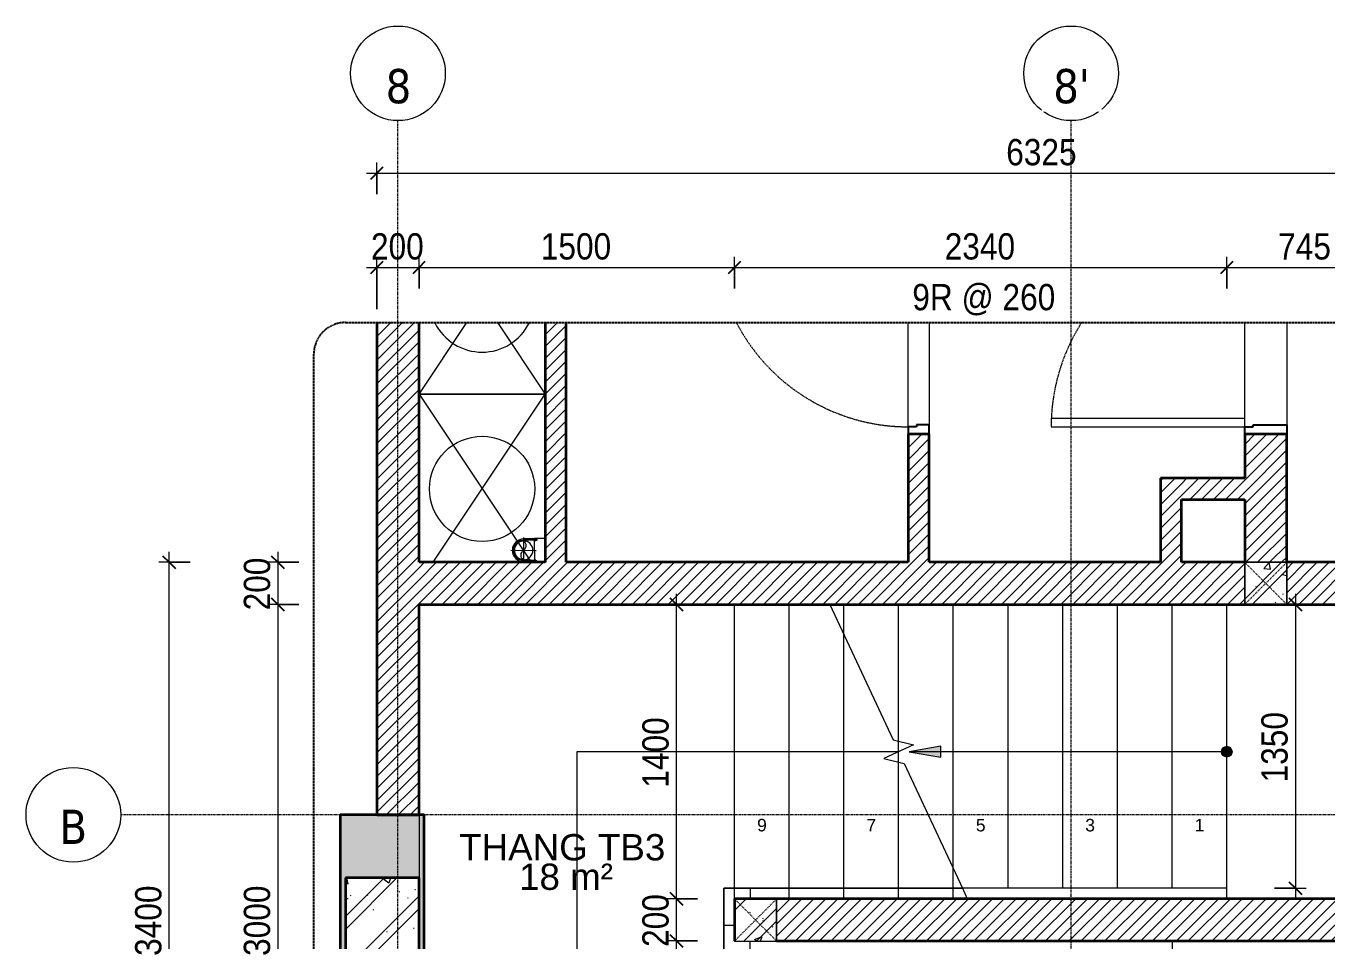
# Model space of a CAD drawing. Header units: millimetres. Extents: x 75584 to 159459, y -5075 to 34550.
# Drawn here: x 75584 to 81769, y 24937 to 29287 of the extents above; entities that cross this region are included whole.
import ezdxf

# ---------------------------------------------------------------- set-up
doc = ezdxf.new("R2010")
doc.units = ezdxf.units.MM
for name, pattern in [('Dash', [6, 3, -3]), ('Dash - Tight', [4.5, 3, -1.5]), ('Grid Line', [22.225, 12.7, -3.175, 3.175, -3.175]), ('Hidden', [7.14375, 4.7625, -2.38125]), ('IMPORT-CENTER _3_', [10.16, 6.35, -1.27, 1.27, -1.27]), ('Overhead', [3.96875, 2.38125, -1.5875])]:
    doc.linetypes.add(name, pattern=pattern)
for name, color, linetype, lineweight in [('0-1', 7, 'Continuous', 5), ('0-2', 7, 'Continuous', 18), ('A-ANNO-DIMS', 211, 'Continuous', 9), ('A-ANNO-DIMS-50', 211, 'Continuous', 9), ('A-AREA-IDEN', 2, 'Continuous', 9), ('A-DETL-GENF-1', 92, 'Dash - Tight', 18), ('A-DETL-GENF-2', 254, 'Continuous', 18), ('A-DETL-GENF-3', 92, 'Hidden', 25), ('A-DETL-MEDM', 33, 'Continuous', 35), ('A-DOOR', 31, 'Continuous', 18), ('A-DOOR-FRAM', 31, 'Continuous', 25), ('A-FLOR-1', 7, 'Continuous', 18), ('A-FLOR-HRAL', 11, 'Continuous', 18), ('A-WALL', 113, 'Continuous', 18), ('A-WALL-1', 113, 'Continuous', 35), ('A-WALL-PATT-1', 111, 'Continuous', 18), ('G-IMPT', 8, 'Continuous', 18), ('G-IMPT-1', 8, 'Continuous', 25), ('G-IMPT-2', 8, 'IMPORT-CENTER _3_', 18), ('M-EQPM', 50, 'Continuous', 18), ('S-COLS', 52, 'Continuous', 18), ('S-COLS-1', 9, 'Continuous', 5), ('S-COLS-2', 250, 'Continuous', 35), ('S-COLS-3', 52, 'Dash', 18), ('S-COLS-4', 254, 'Continuous', 18), ('S-COLS-5', 52, 'Continuous', 35), ('S-COLS-HDLN', 52, 'Dash', 18), ('S-GRID-1', 1, 'Grid Line', 9), ('S-GRID-IDEN', 1, 'Continuous', 9), ('S-STRS', 31, 'Continuous', 18), ('S-STRS-ANNO', 31, 'Continuous', 18), ('S-STRS-MBND', 31, 'Overhead', 18), ('S-STRS-MBND-1', 31, 'Continuous', 18)]:
    doc.layers.add(name, color=color, linetype=linetype, lineweight=lineweight)
doc.styles.add('Arial', font='arial.ttf', dxfattribs={"height": 59.53})
doc.styles.add('Arial_4', font='arial.ttf', dxfattribs={"height": 125})
doc.styles.add('Tahoma_B', font='tahomabd.ttf', dxfattribs={"height": 162.5})
doc.styles.add('UTM Avo', font='', dxfattribs={"width": 0.9, "height": 125})
doc.styles.get('UTM Avo').set_extended_font_data('UTM Avo')
doc.dimstyles.new('1_Dim_chi_tiet_2_5', dxfattribs={"dimscale": 304.8, "dimtxt": 124.912619, "dimasz": 0.19685, "dimexe": 0.164042, "dimexo": 0.0625, "dimgap": 0.016404, "dimtad": 1, "dimdec": 0, "dimrnd": 5, "dimzin": 0, "dimdsep": 46, "dimtxsty": 'UTM Avo', "dimblk1": 'OBLIQUE', "dimblk2": 'OBLIQUE', "dimsah": 1, "dimcen": 0.09, "dimdle": 0.164042, "dimazin": 0, "dimtfac": 1, "dimtdec": 4, "dimtix": 1, "dimtmove": 0, "dimatfit": 3, "dimfxl": 0.328084, "dimfxlon": 1, "dimtvp": 1, "dimtolj": 1, "dimtzin": 0, "dimarcsym": 2})
pattern_1 = [(45, (0, 0), (-28.284271, 28.284271), [])]
pattern_2 = [(50, (0, 0), (364.3679, -31.8783), [38.1, -419.1]), (355, (0, 0), (-70.4859, 382.1133), [30.48, -335.28]), (100.451, (30.36, -2.66), (293.885, 350.2334), [32.38, -356.18]), (46.184, (0, 101.6), (542.1585, -84.0858), [57.15, -628.65]), (96.636, (45.2, 94.6), (474.805, 494.8554), [48.57, -534.27]), (351.184, (0, 101.6), (474.8102, 494.85), [45.72, -502.92]), (21, (50.8, 76.2), (303.2285, -204.5305), [38.1, -419.1]), (326, (50.8, 76.2), (123.6039, 368.376), [30.48, -335.28]), (71.451, (76.07, 59.16), (426.8341, 163.8427), [32.38, -356.18]), (37.5, (0, 0), (6.17665, 169.11015), [3.353, -327.863, 3.353, -337.007, -336.55]), (37.5, (0, 0), (6.17665, 169.11015), [-671.576, 3.353, -333.197]), (7.5, (0, 0), (133.63888, 200.3615), [3.353, -190.703, 3.353, -320.243, -128.27]), (7.5, (0, 0), (133.63888, 200.3615), [-517.652, 3.353, -124.917]), (327.5, (-113.28, 0), (271.18182, -11.45836), [3.353, -123.647, 3.353, -392.887, -525.78]), (327.5, (-113.28, 0), (271.18182, -11.45836), [-523.24, 3.353, -522.427]), (317.5, (-164.08, 0), (296.2585, 50.85285), [3.353, -161.747, 3.353, -259.791, -373.38]), (317.5, (-164.08, 0), (296.2585, 50.85285), [-428.244, 3.353, -370.027]), (45, (0, 0), (-125.7236, 125.7236), []), (45, (0, 190.5), (-125.7236, 125.7236), [])]

# ---------------------------------------------------------------- blocks, each defined once
blk = doc.blocks.new('NCV_TKTC_KET CAU_rvt-1-TKCS_THANG BỘ TB3 - MẶT BẰNG TẦNG 1')
at = {"layer": 'S-COLS-1'}
blk.add_hatch(color=256, dxfattribs=at).paths.add_polyline_path([(77477.6, 24536.9), (77477.6, 25536.9), (77077.6, 25536.9), (77077.6, 24536.9), (77102.6, 24536.9), (77102.6, 25236.9), (77452.6, 25236.9), (77452.6, 24536.9)])
at = {"layer": 'A-FLOR-1'}
blk.add_line((77452.6, 26536.9), (79406.1, 26536.9), dxfattribs=at)
at = {"layer": 'S-COLS-2'}
for p, q in [((77477.6, 25536.9), (77077.6, 25536.9)), ((77077.6, 25536.9), (77077.6, 24536.9)), ((77477.6, 24536.9), (77477.6, 25536.9))]:
    blk.add_line(p, q, dxfattribs=at)
blk = doc.blocks.new('FD_02 - FD_03 - FD_03-KY THUAT-900x2200mm-801876-TKCS_THANG BỘ TB3 - MẶT BẰNG TẦNG 1')
at = {"layer": 'A-DETL-GENF-1'}
for p, q in [((460, -100), (420, -100)), ((420, -100), (420, -1020)), ((460, -1020), (460, -100)), ((420, -1020), (460, -1020))]:
    blk.add_line(p, q, dxfattribs=at)
blk.add_arc((460, -100), 920, 237.38246, 267.50809, dxfattribs=at)
at = {"layer": 'A-DOOR-FRAM'}
for p, q in [((450, 100), (495, 100)), ((450, -60), (450, 100)), ((495, 100), (495, -100)), ((460, -60), (450, -60)), ((460, -100), (460, -60)), ((495, -100), (460, -100))]:
    blk.add_line(p, q, dxfattribs=at)
blk = doc.blocks.new('Top Rail Type - Top Rail_Internal_-702148-TKCS_THANG BỘ TB3 - MẶT BẰNG TẦNG 1')
at = {"layer": 'A-FLOR-HRAL'}
for p, q in [((78902.2, 25187.3), (79027.2, 25187.3)), ((78902.2, 25062.3), (78902.2, 25187.3)), ((79027.2, 25187.3), (80035.5, 25187.3)), ((79027.2, 25187.3), (79027.2, 25137.3)), ((79027.2, 25137.3), (78952.2, 25137.3)), ((78952.2, 25137.3), (78952.2, 25062.3)), ((80058.8, 25137.3), (79027.2, 25137.3)), ((78902.2, 25011.5), (78902.2, 25062.3)), ((78952.2, 25062.3), (78952.2, 25011.5)), ((78902.2, 25011.5), (78952.2, 25011.5)), ((78902.2, 24886.5), (78902.2, 25011.5)), ((78952.2, 25011.5), (78952.2, 24936.5)), ((78952.2, 24936.5), (79027.2, 24936.5)), ((79027.2, 24886.5), (79027.2, 24936.5)), ((79027.2, 24936.5), (81032.6, 24936.5)), ((81032.6, 24936.5), (81032.6, 24886.5)), ((79027.2, 24886.5), (78902.2, 24886.5)), ((81032.6, 24886.5), (79027.2, 24886.5))]:
    blk.add_line(p, q, dxfattribs=at)
blk = doc.blocks.new('Top Rail Type - Top Rail_Internal_-V1-TKCS_THANG BỘ TB3 - MẶT BẰNG TẦNG 1')
at = {"layer": 'A-FLOR-HRAL'}
for p, q in [((78902.2, 25187.3), (78902.2, 25011.5)), ((79027.2, 25187.3), (78902.2, 25187.3)), ((80035.5, 25187.3), (79027.2, 25187.3)), ((78952.2, 25137.3), (78952.2, 25011.5)), ((79027.2, 25137.3), (78952.2, 25137.3)), ((80058.8, 25137.3), (79027.2, 25137.3)), ((78902.2, 25011.5), (78902.2, 24886.5)), ((78952.2, 25011.5), (78952.2, 24936.5)), ((78952.2, 24936.5), (79027.2, 24936.5)), ((79027.2, 24936.5), (81032.6, 24936.5)), ((81032.6, 24936.5), (81032.6, 24886.5)), ((78902.2, 24886.5), (79027.2, 24886.5)), ((79027.2, 24886.5), (81032.6, 24886.5))]:
    blk.add_line(p, q, dxfattribs=at)
blk = doc.blocks.new('Top Rail Type - Top Rail_Internal_-954446-TKCS_THANG BỘ TB3 - MẶT BẰNG TẦNG 1')
at = {"layer": 'A-FLOR-HRAL'}
for p, q in [((80035.5, 25187.3), (80058.8, 25137.3)), ((81292.6, 25187.3), (80035.5, 25187.3)), ((81292.6, 25137.3), (81292.6, 25187.3)), ((81292.6, 25137.3), (80058.8, 25137.3))]:
    blk.add_line(p, q, dxfattribs=at)
blk = doc.blocks.new('TKTC_XREF_251221_MB TANG 1 - TKTC_XREF_260130_MB TANG 1_dwg_CUM U_DN100-4202112-TKCS_THANG BỘ TB3 - MẶT BẰNG TẦNG 1')
at = {"layer": 'G-IMPT'}
blk.add_hatch(color=256, dxfattribs=at).paths.add_polyline_path([(0, 61), (0, 57), (14.8, 55.1), (28.5, 49.4), (40.3, 40.3), (49.4, 28.5), (55.1, 14.8), (57, 0), (55.1, -14.8), (49.4, -28.5), (38.4, -41.8), (28.5, -49.4), (14.8, -55.1), (0, -57), (0, -61), (15.8, -58.9), (30.5, -52.8), (44.2, -41.8), (52.8, -30.5), (58.9, -15.8), (61, 0), (58.9, 15.8), (52.8, 30.5), (43.1, 43.1), (30.5, 52.8), (15.8, 58.9)])
for p, q in [((-79.1, 66.6), (-79.1, 63.4)), ((-76.6, 66.6), (-76.6, 63.4)), ((-74.6, 66.6), (-74.6, 63.4)), ((-72.7, 69.3), (-72.7, 60.7)), ((-66.9, 67.9), (-71.7, 67.9)), ((-66.9, 62.1), (-71.7, 62.1)), ((-66.9, 70.8), (-66.9, 72.1)), ((-65, 69), (0, 69)), ((-79.1, -63.4), (-79.1, -66.6)), ((-76.6, -63.4), (-76.6, -66.6)), ((-74.6, -63.4), (-74.6, -66.6)), ((-72.7, -60.7), (-72.7, -69.3)), ((-66.9, -62.1), (-71.7, -62.1)), ((-66.9, -67.9), (-71.7, -67.9)), ((-65, -69), (0, -69))]:
    blk.add_line(p, q, dxfattribs=at)
at = {"layer": 'G-IMPT', "flags": 128}
for points in [[(-72.7, 67.6), (-78.1, 67.6), (-78.1, 62.4), (-72.7, 62.4)], [(-71.7, 59.2), (-66.9, 59.2), (-66.9, 70.8), (-71.7, 70.8)], [(-65, 72.2), (-65, 57.3), (-66.9, 57.3), (-66.9, 59.2)], [(-65, 61), (0, 61), (0, 57)], [(-72.7, -62.4), (-78.1, -62.4), (-78.1, -67.6), (-72.7, -67.6)], [(-71.7, -70.8), (-66.9, -70.8), (-66.9, -59.2), (-71.7, -59.2)], [(-66.9, -59.2), (-66.9, -57.3), (-65, -57.3), (-65, -72.7), (-66.9, -72.7), (-66.9, -70.8)], [(-65, -61), (0, -61), (0, -57)]]:
    blk.add_lwpolyline(points, dxfattribs=at)
at = {"layer": 'G-IMPT'}
for centre, radius, start, end in [((-78.1, 66.6), 0.96, 90, 180), ((-78.1, 63.4), 0.96, 180, 270), ((-71.1, 69.3), 1.56, 112.61986, 247.38014), ((-67.9, 65), 4.8, 143.1301, 216.8699), ((-71.1, 60.7), 1.56, 112.61986, 247.38014), ((0, 0), 69, 270, 90), ((0, 0), 61, 270, 90), ((0, 0), 57, 270, 90), ((-78.1, -63.4), 0.96, 90, 180), ((-78.1, -66.6), 0.96, 180, 270), ((-71.1, -60.7), 1.56, 112.61986, 247.38014), ((-67.9, -65), 4.8, 143.1301, 216.8699), ((-71.1, -69.3), 1.56, 112.61986, 247.38014)]:
    blk.add_arc(centre, radius, start, end, dxfattribs=at)
blk = doc.blocks.new('TKTC_XREF_251221_MB TANG 1 - TKTC_XREF_260130_MB TANG 1_dwg_$cc-4202116-TKCS_THANG BỘ TB3 - MẶT BẰNG TẦNG 1')
at = {"layer": 'G-IMPT'}
blk.add_circle((0, 0), 0.5, dxfattribs=at)
for centre, radius, start, end in [((0, 0), 0.5, 90, 270), ((0.188, 0.25), 0.313, 126.8699, 233.1301), ((-0.188, -0.25), 0.313, 306.8699, 53.1301)]:
    blk.add_arc(centre, radius, start, end, dxfattribs=at)
at = {"layer": 'G-IMPT-2'}
for p, q in [((-0.673, 0), (0.673, 0)), ((0, -0.673), (0, 0.637))]:
    blk.add_line(p, q, dxfattribs=at)
blk = doc.blocks.new('TKTC_XREF_251221_MB TANG 1 - TKTC_XREF_260130_MB TANG 1_dwg_$cc-4202122-TKCS_THANG BỘ TB3 - MẶT BẰNG TẦNG 1')
at = {"layer": 'G-IMPT'}
blk.add_circle((0, 0), 0.5, dxfattribs=at)
for centre, radius, start, end in [((0, 0), 0.5, 90, 270), ((0.188, 0.25), 0.313, 126.8699, 233.1301), ((-0.188, -0.25), 0.313, 306.8699, 53.1301)]:
    blk.add_arc(centre, radius, start, end, dxfattribs=at)
at = {"layer": 'G-IMPT-2'}
for p, q in [((-0.673, 0), (0.673, 0)), ((0, -0.673), (0, 0.637))]:
    blk.add_line(p, q, dxfattribs=at)
blk = doc.blocks.new('TKTC_XREF_251221_MB TANG 1 - TKTC_XREF_260130_MB TANG 1_dwg-4202109-TKCS_THANG BỘ TB3 - MẶT BẰNG TẦNG 1')
at = {"layer": 'G-IMPT', "flags": 128}
blk.add_lwpolyline([(-125149.2, -374609.3), (-125149.5, -374493.6), (-125099.5, -374493.9), (-125099.2, -374609.3)], dxfattribs=at)
at = {"layer": 'G-IMPT-1'}
blk.add_line((-120929.1, -378007.7), (-119709.1, -378007.7), dxfattribs=at)
at = {"extrusion": (0, 0, -1), "xscale": 90.00000000005119, "yscale": 90.00000000005119, "zscale": -90.0000000000512, "rotation": 180.3740267799373}
for name in ['TKTC_XREF_251221_MB TANG 1 - TKTC_XREF_260130_MB TANG 1_dwg_$cc-4202116-TKCS_THANG BỘ TB3 - MẶT BẰNG TẦNG 1', 'TKTC_XREF_251221_MB TANG 1 - TKTC_XREF_260130_MB TANG 1_dwg_$cc-4202122-TKCS_THANG BỘ TB3 - MẶT BẰNG TẦNG 1']:
    blk.add_blockref(name, (125202.6, -374552), dxfattribs=at)
at = {"xscale": 0.7894736842105242, "yscale": 0.7894736842105242, "zscale": 0.7894736842105242, "rotation": 179.6259732184666}
blk.add_blockref('TKTC_XREF_251221_MB TANG 1 - TKTC_XREF_260130_MB TANG 1_dwg_CUM U_DN100-4202112-TKCS_THANG BỘ TB3 - MẶT BẰNG TẦNG 1', (-125200.7, -374552), dxfattribs=at)
blk.add_blockref('TKTC_XREF_251221_MB TANG 1 - TKTC_XREF_260130_MB TANG 1_dwg_CUM U_DN100-4202112-TKCS_THANG BỘ TB3 - MẶT BẰNG TẦNG 1', (-125200.7, -374552), dxfattribs=at)
blk = doc.blocks.new('TKTC_XREF_251221_MB TANG 1 - TKTC_XREF_251221_MB TANG 1-2038492-TKCS_THANG BỘ TB3 - MẶT BẰNG TẦNG 1')
blk.add_blockref('TKTC_XREF_251221_MB TANG 1 - TKTC_XREF_260130_MB TANG 1_dwg-4202109-TKCS_THANG BỘ TB3 - MẶT BẰNG TẦNG 1', (169499.1, 384109.7))
blk = doc.blocks.new('FD_02 - FD_03 - FD_03-KY THUAT-900x2200mm-801878-TKCS_THANG BỘ TB3 - MẶT BẰNG TẦNG 1')
at = {"layer": 'A-DETL-GENF-1'}
blk.add_arc((460, 50), 920, 117.54355, 180, dxfattribs=at)
at = {"layer": 'A-DOOR-FRAM'}
for p, q in [((-460, 50), (-495, 50)), ((-495, 50), (-495, -50)), ((-460, 10), (-460, 50)), ((-450, 10), (-460, 10)), ((-450, -50), (-450, 10)), ((-495, -50), (-450, -50))]:
    blk.add_line(p, q, dxfattribs=at)
blk = doc.blocks.new('G1_SOF - BO TRU - 200x200-3050151-TKCS_THANG BỘ TB3 - MẶT BẰNG TẦNG 1')
at = {"layer": 'S-COLS-HDLN'}
for p, q in [((-100, 100), (100, -100)), ((100, 100), (-100, -100))]:
    blk.add_line(p, q, dxfattribs=at)
blk = doc.blocks.new('BORDER VIEW - BORDER VIEW-1918780-TKCS_THANG BỘ TB3 - MẶT BẰNG TẦNG 1')
at = {"layer": 'A-DETL-GENF-3'}
for p, q in [((0, 150), (0, 6914.2)), ((5474.7, 0), (150, 0))]:
    blk.add_line(p, q, dxfattribs=at)
blk.add_arc((150, 150), 150, 180, 270, dxfattribs=at)
blk = doc.blocks.new('Grid - M_Grid Head - Circle-353313-TKCS_THANG BỘ TB3 - MẶT BẰNG TẦNG 1')
at = {"layer": 'S-GRID-IDEN'}
blk.add_circle((0, 0), 4.5, dxfattribs=at)
blk = doc.blocks.new('DIMBLOCK1-TKCS_THANG BỘ TB3 - MẶT BẰNG TẦNG 1')
at = {"layer": 'A-ANNO-DIMS-50'}
for p, q in [((78776.6, 24936.9), (78626.6, 24936.9)), ((78676.6, 23486.9), (78676.6, 24936.9)), ((78676.6, 24936.9), (78776.6, 24936.9)), ((78576.6, 23536.9), (78726.6, 23536.9)), ((78676.6, 23536.9), (78576.6, 23536.9))]:
    blk.add_line(p, q, dxfattribs=at)
at = {"layer": 'A-ANNO-DIMS-50', "lineweight": 25}
for p, q in [((78676.6, 24936.9), (78646.6, 24966.9)), ((78676.6, 24936.9), (78706.6, 24906.9)), ((78676.6, 23536.9), (78646.6, 23566.9)), ((78676.6, 23536.9), (78706.6, 23506.9))]:
    blk.add_line(p, q, dxfattribs=at)
at = {"layer": 'A-ANNO-DIMS-50', "color": 0, "insert": (78514.2, 24065.8), "char_height": 125, "width": 410.824, "attachment_point": 1, "rotation": 90, "line_spacing_factor": 1.110334, "style": 'UTM Avo'}
blk.add_mtext('1400', dxfattribs=at)
blk = doc.blocks.new('_Oblique')
at = {"color": 0, "linetype": 'ByBlock', "lineweight": -2}
blk.add_line((-0.5, -0.5), (0.5, 0.5), dxfattribs=at)
blk = doc.blocks.new('DIMBLOCK2-TKCS_THANG BỘ TB3 - MẶT BẰNG TẦNG 1')
at = {"layer": 'A-ANNO-DIMS-50'}
for p, q in [((78776.6, 25137.3), (78626.6, 25137.3)), ((78676.6, 24936.9), (78676.6, 25137.3)), ((78676.6, 25137.3), (78776.6, 25137.3)), ((78776.6, 24936.9), (78626.6, 24936.9)), ((78676.6, 24936.9), (78776.6, 24936.9))]:
    blk.add_line(p, q, dxfattribs=at)
at = {"layer": 'A-ANNO-DIMS-50', "lineweight": 25}
for p, q in [((78676.6, 25137.3), (78646.6, 25167.3)), ((78676.6, 25137.3), (78706.6, 25107.3)), ((78676.6, 24936.9), (78646.6, 24966.9)), ((78676.6, 24936.9), (78706.6, 24906.9))]:
    blk.add_line(p, q, dxfattribs=at)
at = {"layer": 'A-ANNO-DIMS-50', "color": 0, "insert": (78514.2, 24908.8), "char_height": 125, "width": 308.118, "attachment_point": 1, "rotation": 90, "line_spacing_factor": 1.110334, "style": 'UTM Avo'}
blk.add_mtext('200', dxfattribs=at)
blk = doc.blocks.new('DIMBLOCK3-TKCS_THANG BỘ TB3 - MẶT BẰNG TẦNG 1')
at = {"layer": 'A-ANNO-DIMS-50'}
for p, q in [((78576.6, 26536.9), (78726.6, 26536.9)), ((78676.6, 26536.9), (78576.6, 26536.9)), ((78676.6, 25137.3), (78676.6, 26586.9)), ((78776.6, 25137.3), (78626.6, 25137.3)), ((78676.6, 25137.3), (78776.6, 25137.3))]:
    blk.add_line(p, q, dxfattribs=at)
at = {"layer": 'A-ANNO-DIMS-50', "lineweight": 25}
for p, q in [((78676.6, 26536.9), (78646.6, 26566.9)), ((78676.6, 26536.9), (78706.6, 26506.9)), ((78676.6, 25137.3), (78646.6, 25167.3)), ((78676.6, 25137.3), (78706.6, 25107.3))]:
    blk.add_line(p, q, dxfattribs=at)
at = {"layer": 'A-ANNO-DIMS-50', "color": 0, "insert": (78514.2, 25666), "char_height": 125, "width": 410.824, "attachment_point": 1, "rotation": 90, "line_spacing_factor": 1.110334, "style": 'UTM Avo'}
blk.add_mtext('1400', dxfattribs=at)
blk = doc.blocks.new('DIMBLOCK4-TKCS_THANG BỘ TB3 - MẶT BẰNG TẦNG 1')
at = {"layer": 'A-ANNO-DIMS-50'}
for p, q in [((77202.6, 28139.9), (77452.6, 28139.9)), ((77252.6, 27941.9), (77252.6, 28189.9)), ((77252.6, 28139.9), (77252.6, 27941.9)), ((77452.6, 28039.9), (77452.6, 28189.9)), ((77452.6, 28139.9), (77452.6, 28039.9))]:
    blk.add_line(p, q, dxfattribs=at)
at = {"layer": 'A-ANNO-DIMS-50', "lineweight": 25}
for p, q in [((77252.6, 28139.9), (77222.6, 28109.9)), ((77252.6, 28139.9), (77282.6, 28169.9)), ((77452.6, 28139.9), (77422.6, 28109.9)), ((77452.6, 28139.9), (77482.6, 28169.9))]:
    blk.add_line(p, q, dxfattribs=at)
at = {"layer": 'A-ANNO-DIMS-50', "color": 0, "insert": (77224.2, 28302.3), "char_height": 125, "width": 308.118, "attachment_point": 1, "line_spacing_factor": 1.110334, "style": 'UTM Avo'}
blk.add_mtext('200', dxfattribs=at)
blk = doc.blocks.new('DIMBLOCK5-TKCS_THANG BỘ TB3 - MẶT BẰNG TẦNG 1')
at = {"layer": 'A-ANNO-DIMS-50', "lineweight": 25}
for p, q in [((77452.6, 28139.9), (77422.6, 28109.9)), ((77452.6, 28139.9), (77482.6, 28169.9)), ((78952.6, 28139.9), (78922.6, 28109.9)), ((78952.6, 28139.9), (78982.6, 28169.9))]:
    blk.add_line(p, q, dxfattribs=at)
at = {"layer": 'A-ANNO-DIMS-50'}
for p, q in [((77452.6, 28039.9), (77452.6, 28189.9)), ((77452.6, 28139.9), (78952.6, 28139.9)), ((77452.6, 28139.9), (77452.6, 28039.9)), ((78952.6, 28039.9), (78952.6, 28189.9)), ((78952.6, 28139.9), (78952.6, 28039.9))]:
    blk.add_line(p, q, dxfattribs=at)
at = {"layer": 'A-ANNO-DIMS-50', "color": 0, "insert": (78031.4, 28302.3), "char_height": 125, "width": 410.824, "attachment_point": 1, "line_spacing_factor": 1.110334, "style": 'UTM Avo'}
blk.add_mtext('1500', dxfattribs=at)
blk = doc.blocks.new('DIMBLOCK6-TKCS_THANG BỘ TB3 - MẶT BẰNG TẦNG 1')
at = {"layer": 'A-ANNO-DIMS-50', "lineweight": 25}
for p, q in [((78952.6, 28139.9), (78922.6, 28109.9)), ((78952.6, 28139.9), (78982.6, 28169.9)), ((81292.6, 28139.9), (81262.6, 28109.9)), ((81292.6, 28139.9), (81322.6, 28169.9))]:
    blk.add_line(p, q, dxfattribs=at)
at = {"layer": 'A-ANNO-DIMS-50'}
for p, q in [((78952.6, 28039.9), (78952.6, 28189.9)), ((78952.6, 28139.9), (81292.6, 28139.9)), ((78952.6, 28139.9), (78952.6, 28039.9)), ((81292.6, 28039.9), (81292.6, 28189.9)), ((81292.6, 28139.9), (81292.6, 28039.9))]:
    blk.add_line(p, q, dxfattribs=at)
at = {"layer": 'A-ANNO-DIMS-50', "color": 0, "char_height": 125, "attachment_point": 1, "line_spacing_factor": 1.110334, "style": 'UTM Avo'}
for s, insert, width in [('2340', (79951.4, 28302.3), 410.824), ('9R @ 260', (79797.6, 28061), 780.01)]:
    blk.add_mtext(s, dxfattribs=dict(at, insert=insert, width=width))
blk = doc.blocks.new('DIMBLOCK7-TKCS_THANG BỘ TB3 - MẶT BẰNG TẦNG 1')
at = {"layer": 'A-ANNO-DIMS-50', "lineweight": 25}
for p, q in [((81292.6, 28139.9), (81262.6, 28109.9)), ((81292.6, 28139.9), (81322.6, 28169.9)), ((82037.6, 28139.9), (82007.6, 28109.9)), ((82037.6, 28139.9), (82067.6, 28169.9))]:
    blk.add_line(p, q, dxfattribs=at)
at = {"layer": 'A-ANNO-DIMS-50'}
for p, q in [((81292.6, 28039.9), (81292.6, 28189.9)), ((81292.6, 28139.9), (82037.6, 28139.9)), ((81292.6, 28139.9), (81292.6, 28039.9)), ((82037.6, 28039.9), (82037.6, 28189.9)), ((82037.6, 28139.9), (82037.6, 28039.9))]:
    blk.add_line(p, q, dxfattribs=at)
at = {"layer": 'A-ANNO-DIMS-50', "color": 0, "insert": (81536.7, 28302.3), "char_height": 125, "width": 308.118, "attachment_point": 1, "line_spacing_factor": 1.110334, "style": 'UTM Avo'}
blk.add_mtext('745', dxfattribs=at)
blk = doc.blocks.new('DIMBLOCK18-TKCS_THANG BỘ TB3 - MẶT BẰNG TẦNG 1')
at = {"layer": 'A-ANNO-DIMS-50'}
for p, q in [((76782.1, 26787.4), (76782.1, 26536.9)), ((76882.1, 26737.4), (76732.1, 26737.4)), ((76782.1, 26737.4), (76882.1, 26737.4)), ((76882.1, 26536.9), (76732.1, 26536.9)), ((76782.1, 26536.9), (76882.1, 26536.9))]:
    blk.add_line(p, q, dxfattribs=at)
at = {"layer": 'A-ANNO-DIMS-50', "lineweight": 25}
for p, q in [((76782.1, 26737.4), (76752.1, 26767.4)), ((76782.1, 26737.4), (76812.1, 26707.4)), ((76782.1, 26536.9), (76752.1, 26566.9)), ((76782.1, 26536.9), (76812.1, 26506.9))]:
    blk.add_line(p, q, dxfattribs=at)
at = {"layer": 'A-ANNO-DIMS-50', "color": 0, "insert": (76619.7, 26508.8), "char_height": 125, "width": 308.118, "attachment_point": 1, "rotation": 90, "line_spacing_factor": 1.110334, "style": 'UTM Avo'}
blk.add_mtext('200', dxfattribs=at)
blk = doc.blocks.new('DIMBLOCK19-TKCS_THANG BỘ TB3 - MẶT BẰNG TẦNG 1')
at = {"layer": 'A-ANNO-DIMS-50'}
for p, q in [((76882.1, 26536.9), (76732.1, 26536.9)), ((76782.1, 26536.9), (76782.1, 23536.9)), ((76782.1, 26536.9), (76882.1, 26536.9)), ((76882.1, 23536.9), (76732.1, 23536.9)), ((76782.1, 23536.9), (76882.1, 23536.9))]:
    blk.add_line(p, q, dxfattribs=at)
at = {"layer": 'A-ANNO-DIMS-50', "lineweight": 25}
for p, q in [((76782.1, 26536.9), (76752.1, 26566.9)), ((76782.1, 26536.9), (76812.1, 26506.9)), ((76782.1, 23536.9), (76752.1, 23566.9)), ((76782.1, 23536.9), (76812.1, 23506.9))]:
    blk.add_line(p, q, dxfattribs=at)
at = {"layer": 'A-ANNO-DIMS-50', "color": 0, "insert": (76619.7, 24865.8), "char_height": 125, "width": 410.824, "attachment_point": 1, "rotation": 90, "line_spacing_factor": 1.110334, "style": 'UTM Avo'}
blk.add_mtext('3000', dxfattribs=at)
blk = doc.blocks.new('DIMBLOCK27-TKCS_THANG BỘ TB3 - MẶT BẰNG TẦNG 1')
at = {"layer": 'A-ANNO-DIMS-50'}
for p, q in [((77252.6, 28487.9), (77252.6, 28637.9)), ((83577.6, 28487.9), (83577.6, 28637.9)), ((77202.6, 28587.9), (83627.6, 28587.9)), ((77252.6, 28587.9), (77252.6, 28487.9)), ((83577.6, 28587.9), (83577.6, 28487.9))]:
    blk.add_line(p, q, dxfattribs=at)
at = {"layer": 'A-ANNO-DIMS-50', "lineweight": 25}
for p, q in [((77252.6, 28587.9), (77222.6, 28557.9)), ((77252.6, 28587.9), (77282.6, 28617.9)), ((83577.6, 28587.9), (83547.6, 28557.9)), ((83577.6, 28587.9), (83607.6, 28617.9))]:
    blk.add_line(p, q, dxfattribs=at)
at = {"layer": 'A-ANNO-DIMS-50', "color": 0, "insert": (80243.9, 28750.3), "char_height": 125, "width": 410.824, "attachment_point": 1, "line_spacing_factor": 1.110334, "style": 'UTM Avo'}
blk.add_mtext('6325', dxfattribs=at)
blk = doc.blocks.new('DIMBLOCK29-TKCS_THANG BỘ TB3 - MẶT BẰNG TẦNG 1')
at = {"layer": 'A-ANNO-DIMS-50'}
for p, q in [((76265.4, 23286.9), (76265.4, 26787.4)), ((76365.4, 26737.4), (76215.4, 26737.4)), ((76265.4, 26737.4), (76365.4, 26737.4)), ((76365.4, 23336.9), (76215.4, 23336.9)), ((76265.4, 23336.9), (76365.4, 23336.9))]:
    blk.add_line(p, q, dxfattribs=at)
at = {"layer": 'A-ANNO-DIMS-50', "lineweight": 25}
for p, q in [((76265.4, 26737.4), (76235.4, 26767.4)), ((76265.4, 26737.4), (76295.4, 26707.4)), ((76265.4, 23336.9), (76235.4, 23366.9)), ((76265.4, 23336.9), (76295.4, 23306.9))]:
    blk.add_line(p, q, dxfattribs=at)
at = {"layer": 'A-ANNO-DIMS-50', "color": 0, "insert": (76103, 24866), "char_height": 125, "width": 410.824, "attachment_point": 1, "rotation": 90, "line_spacing_factor": 1.110334, "style": 'UTM Avo'}
blk.add_mtext('3400', dxfattribs=at)
blk = doc.blocks.new('DIMBLOCK30-TKCS_THANG BỘ TB3 - MẶT BẰNG TẦNG 1')
at = {"layer": 'A-ANNO-DIMS-50'}
for p, q in [((81519.2, 26536.9), (81669.2, 26536.9)), ((81619.2, 26536.9), (81519.2, 26536.9)), ((81619.2, 26586.9), (81619.2, 25137.3)), ((81519.2, 25187.3), (81669.2, 25187.3)), ((81619.2, 25187.3), (81519.2, 25187.3))]:
    blk.add_line(p, q, dxfattribs=at)
at = {"layer": 'A-ANNO-DIMS-50', "lineweight": 25}
for p, q in [((81619.2, 26536.9), (81589.2, 26566.9)), ((81619.2, 26536.9), (81649.2, 26506.9)), ((81619.2, 25187.3), (81589.2, 25217.3)), ((81619.2, 25187.3), (81649.2, 25157.3))]:
    blk.add_line(p, q, dxfattribs=at)
at = {"layer": 'A-ANNO-DIMS-50', "color": 0, "insert": (81456.8, 25691), "char_height": 125, "width": 410.824, "attachment_point": 1, "rotation": 90, "line_spacing_factor": 1.110334, "style": 'UTM Avo'}
blk.add_mtext('1350', dxfattribs=at)

msp = doc.modelspace()

# ---------------------------------------------------------------- hatches: boundary and pattern name
at = {"layer": 'A-DETL-GENF-2'}
h = msp.add_hatch(dxfattribs=at)
h.set_pattern_fill('FP_2', color=256, style=0, pattern_type=2)
h.set_pattern_definition(pattern_2)
h.paths.add_polyline_path([(77102.6, 24535.3), (77452.6, 24535.3), (77452.6, 25236.9), (77102.6, 25236.9), (77102.6, 25058.3)])
h.paths.add_polyline_path([(83727.6, 24538.6), (83727.6, 25236.9), (83377.6, 25236.9), (83377.6, 24538.6)])
at = {"layer": 'A-WALL-PATT-1'}
h = msp.add_hatch(dxfattribs=at)
h.set_pattern_fill('FP_1', color=256, style=0, pattern_type=2)
h.set_pattern_definition(pattern_1)
h.paths.add_polyline_path([(77452.6, 25536.9), (77452.6, 27877.4), (77252.6, 27877.4), (77252.6, 25536.9)])
h = msp.add_hatch(dxfattribs=at)
h.set_pattern_fill('FP_1', color=256, style=0, pattern_type=2)
h.set_pattern_definition(pattern_1)
h.paths.add_polyline_path([(78052.5, 26737.4), (78152.5, 26737.4), (78152.5, 27877.4), (78052.5, 27877.4), (78052.5, 26827.9)])
h = msp.add_hatch(dxfattribs=at)
h.set_pattern_fill('FP_1', color=256, style=0, pattern_type=2)
h.set_pattern_definition(pattern_1)
h.paths.add_polyline_path([(79877.6, 26737.4), (79877.6, 27346.9), (79777.6, 27346.9), (79777.6, 26737.4)])
h = msp.add_hatch(dxfattribs=at)
h.set_pattern_fill('FP_1', color=256, style=0, pattern_type=2)
h.set_pattern_definition(pattern_1)
h.paths.add_polyline_path([(81577.6, 26737.4), (81577.6, 27346.9), (81377.6, 27346.9), (81377.6, 26737.4)])
h = msp.add_hatch(dxfattribs=at)
h.set_pattern_fill('FP_1', color=256, style=0, pattern_type=2)
h.set_pattern_definition(pattern_1)
h.paths.add_polyline_path([(81077.6, 26737.4), (81077.6, 27136.9), (80977.6, 27136.9), (80977.6, 26737.4)])
h = msp.add_hatch(dxfattribs=at)
h.set_pattern_fill('FP_1', color=256, style=0, pattern_type=2)
h.set_pattern_definition(pattern_1)
h.paths.add_polyline_path([(81377.6, 27036.9), (81377.6, 27136.9), (81077.6, 27136.9), (81077.6, 27036.9)])
h = msp.add_hatch(dxfattribs=at)
h.set_pattern_fill('FP_1', color=256, style=0, pattern_type=2)
h.set_pattern_definition(pattern_1)
h.paths.add_polyline_path([(83377.6, 26537.4), (83377.6, 26737.4), (83327.6, 26737.4), (83327.6, 26537.4)])
h.paths.add_polyline_path([(81577.6, 26537.4), (82037.6, 26537.4), (82037.6, 26737.4), (81577.6, 26737.4)])
h.paths.add_polyline_path([(81377.6, 26537.4), (81377.6, 26737.4), (77452.6, 26737.4), (77452.6, 26537.4), (80178.9, 26537.4)])
h = msp.add_hatch(dxfattribs=at)
h.set_pattern_fill('FP_1', color=256, style=0, pattern_type=2)
h.set_pattern_definition(pattern_1)
h.paths.add_polyline_path([(83352.6, 24937), (83352.6, 25137), (79152.6, 25137), (79152.6, 24937), (82459.5, 24937)])
at = {"layer": 'S-COLS-4'}
h = msp.add_hatch(dxfattribs=at)
h.set_pattern_fill('FP_2', color=256, style=0, pattern_type=2)
h.set_pattern_definition(pattern_2)
h.paths.add_polyline_path([(81577.6, 26537.4), (81577.6, 26737.4), (81377.6, 26737.4), (81377.6, 26537.4)])
h = msp.add_hatch(dxfattribs=at)
h.set_pattern_fill('FP_2', color=256, style=0, pattern_type=2)
h.set_pattern_definition(pattern_2)
h.paths.add_polyline_path([(81577.6, 26537.4), (81577.6, 26737.4), (81377.6, 26737.4), (81377.6, 26537.4)])
h = msp.add_hatch(dxfattribs=at)
h.set_pattern_fill('FP_2', color=256, style=0, pattern_type=2)
h.set_pattern_definition(pattern_2)
h.paths.add_polyline_path([(79152.6, 24936.9), (79152.6, 25136.9), (78952.6, 25136.9), (78952.6, 24936.9)])
h = msp.add_hatch(dxfattribs=at)
h.set_pattern_fill('FP_2', color=256, style=0, pattern_type=2)
h.set_pattern_definition(pattern_2)
h.paths.add_polyline_path([(79152.6, 24936.9), (79152.6, 25136.9), (78952.6, 25136.9), (78952.6, 24936.9)])
at = {"layer": 'S-STRS-ANNO'}
for points in [[(79932.6, 25810.5), (79932.6, 25863.4), (79782.6, 25836.9)], [(81292.6, 25811.9), (81310.2, 25819.3), (81317.6, 25836.9), (81310.2, 25854.6), (81292.6, 25861.9), (81274.9, 25854.6), (81267.6, 25836.9), (81274.9, 25819.3)]]:
    msp.add_hatch(color=256, dxfattribs=at).paths.add_polyline_path(points)
h = msp.add_hatch(color=256, dxfattribs=at)
edge = h.paths.add_edge_path()
edge.add_arc((81292.6, 25836.9), 25, 0, 360)

# ---------------------------------------------------------------- linework, layer by layer
at = {"layer": '0-2'}
for p, q in [((77452.6, 27536.9), (77679.6, 27877.4)), ((77825.5, 27877.4), (78052.5, 27536.9)), ((78052.5, 27536.9), (77452.6, 27536.9)), ((77452.6, 27536.6), (77985.5, 26737.4)), ((77452.6, 27536.6), (78052.5, 27536.6)), ((77519.5, 26737.4), (78052.5, 27536.6))]:
    msp.add_line(p, q, dxfattribs=at)
msp.add_circle((77752.5, 27086.6), 250, dxfattribs=at)
msp.add_arc((77752.5, 27986.6), 250, 206.11505, 333.96525, dxfattribs=at)
at = {"layer": 'A-DETL-MEDM'}
for p, q in [((77452.6, 25236.9), (77102.6, 25236.9)), ((77102.6, 25236.9), (77102.6, 24535.3)), ((77452.6, 24535.3), (77452.6, 25236.9))]:
    msp.add_line(p, q, dxfattribs=at)
at = {"layer": 'A-WALL'}
for p, q in [((79777.6, 27381.9), (79777.6, 27877.4)), ((79877.6, 27877.4), (79877.6, 27391.9)), ((81377.6, 27381.9), (81377.6, 27877.4)), ((81577.6, 27877.4), (81577.6, 27391.9)), ((81377.6, 26537.4), (81377.6, 26737.4)), ((81377.6, 26737.4), (81577.6, 26737.4)), ((81577.6, 26737.4), (81577.6, 26537.4)), ((79152.6, 25137), (79152.6, 24937))]:
    msp.add_line(p, q, dxfattribs=at)
at = {"layer": 'A-WALL-1'}
for p, q in [((77252.6, 27877.4), (77252.6, 25536.9)), ((77452.6, 26737.4), (77452.6, 27877.4)), ((78052.5, 27877.4), (78052.5, 26737.4)), ((78152.5, 26737.4), (78152.5, 27877.4)), ((79877.6, 27346.9), (79777.6, 27346.9)), ((79777.6, 27346.9), (79777.6, 26737.4)), ((79877.6, 26737.4), (79877.6, 27346.9)), ((81377.6, 27346.9), (81377.6, 27136.9)), ((81577.6, 27346.9), (81377.6, 27346.9)), ((81577.6, 26737.4), (81577.6, 27346.9)), ((80977.6, 27136.9), (80977.6, 26737.4)), ((81377.6, 27136.9), (80977.6, 27136.9)), ((81077.6, 26737.4), (81077.6, 27036.9)), ((81077.6, 27036.9), (81377.6, 27036.9)), ((81377.6, 27036.9), (81377.6, 26737.4)), ((78052.5, 26737.4), (77452.6, 26737.4)), ((79777.6, 26737.4), (78152.5, 26737.4)), ((80977.6, 26737.4), (79877.6, 26737.4)), ((81377.6, 26737.4), (81077.6, 26737.4)), ((82037.6, 26737.4), (81577.6, 26737.4)), ((77452.6, 25536.9), (77452.6, 26537.4)), ((77452.6, 26537.4), (81377.6, 26537.4)), ((81577.6, 26537.4), (82037.6, 26537.4)), ((77252.6, 25536.9), (77452.6, 25536.9)), ((83352.6, 25137), (79152.6, 25137)), ((79152.6, 24937), (83352.6, 24937))]:
    msp.add_line(p, q, dxfattribs=at)
at = {"layer": 'S-COLS'}
for p, q in [((81577.6, 26737.4), (81377.6, 26737.4)), ((81377.6, 26737.4), (81377.6, 26537.4)), ((81577.6, 26537.4), (81577.6, 26737.4)), ((79152.6, 24936.9), (79152.6, 25136.9))]:
    msp.add_line(p, q, dxfattribs=at)
at = {"layer": 'S-COLS-5'}
for p, q in [((81377.6, 26537.4), (81577.6, 26537.4)), ((79152.6, 25136.9), (78952.6, 25136.9)), ((78952.6, 25136.9), (78952.6, 24936.9))]:
    msp.add_line(p, q, dxfattribs=at)
at = {"layer": 'S-GRID-1'}
for p, q in [((77352.6, 27587.5), (77352.6, 28837.5)), ((80552.6, 27587.5), (80552.6, 28837.5)), ((77352.6, 22480.5), (77352.6, 27587.5)), ((80552.6, 22480.5), (80552.6, 27587.5)), ((77284.4, 25536.9), (76034.4, 25536.9)), ((83852.6, 25536.9), (77284.4, 25536.9))]:
    msp.add_line(p, q, dxfattribs=at)
at = {"layer": 'S-STRS'}
for p, q in [((78952.6, 25187.3), (78952.6, 26536.9)), ((79212.6, 25187.3), (79212.6, 26536.9)), ((79472.6, 26536.9), (79406.1, 26536.9)), ((79732.6, 26536.9), (79472.6, 26536.9)), ((79472.6, 26394.5), (79472.6, 26536.9)), ((79992.6, 26536.9), (79732.6, 26536.9)), ((79732.6, 25887.2), (79732.6, 26536.9)), ((80252.6, 26536.9), (79992.6, 26536.9)), ((79992.6, 25279.4), (79992.6, 26536.9)), ((80512.6, 26536.9), (80252.6, 26536.9)), ((80252.6, 25187.3), (80252.6, 26536.9)), ((80772.6, 26536.9), (80512.6, 26536.9)), ((80512.6, 25187.3), (80512.6, 26536.9)), ((81032.6, 26536.9), (80772.6, 26536.9)), ((80772.6, 25187.3), (80772.6, 26536.9)), ((81292.6, 26536.9), (81032.6, 26536.9)), ((81032.6, 25187.3), (81032.6, 26536.9)), ((81292.6, 25187.3), (81292.6, 26536.9)), ((79472.6, 25187.3), (79472.6, 26394.5)), ((79732.6, 25836.9), (79732.6, 25887.2)), ((79732.6, 25786.7), (79732.6, 25836.9)), ((79732.6, 25187.3), (79732.6, 25786.7)), ((79992.6, 25187.3), (79992.6, 25279.4))]:
    msp.add_line(p, q, dxfattribs=at)
at = {"layer": 'S-STRS-ANNO'}
for p, q in [((79932.6, 25863.4), (79782.6, 25836.9)), ((79932.6, 25810.5), (79932.6, 25863.4)), ((81274.9, 25854.6), (81267.6, 25836.9)), ((81292.6, 25861.9), (81274.9, 25854.6)), ((81310.2, 25854.6), (81292.6, 25861.9)), ((81317.6, 25836.9), (81310.2, 25854.6)), ((78202.6, 25836.9), (78202.6, 24236.9)), ((78952.6, 25836.9), (78202.6, 25836.9)), ((79212.6, 25836.9), (78952.6, 25836.9)), ((79472.6, 25836.9), (79212.6, 25836.9)), ((79732.6, 25836.9), (79472.6, 25836.9)), ((79992.6, 25836.9), (79782.6, 25836.9)), ((79782.6, 25836.9), (79932.6, 25810.5)), ((80252.6, 25836.9), (79992.6, 25836.9)), ((80512.6, 25836.9), (80252.6, 25836.9)), ((80772.6, 25836.9), (80512.6, 25836.9)), ((81032.6, 25836.9), (80772.6, 25836.9)), ((81292.6, 25836.9), (81032.6, 25836.9)), ((81267.6, 25836.9), (81274.9, 25819.3)), ((81274.9, 25819.3), (81292.6, 25811.9)), ((81292.6, 25811.9), (81310.2, 25819.3)), ((81310.2, 25819.3), (81317.6, 25836.9))]:
    msp.add_line(p, q, dxfattribs=at)
msp.add_circle((81292.6, 25836.9), 25, dxfattribs=at)
at = {"layer": 'S-STRS-MBND'}
for p, q in [((77452.6, 26536.9), (77452.6, 25236.9)), ((78952.6, 26536.9), (77452.6, 26536.9)), ((78952.6, 25136.9), (78952.6, 26536.9)), ((79406.1, 26536.9), (78952.6, 26536.9)), ((79212.6, 25136.9), (79212.6, 26536.9)), ((79472.6, 25136.9), (79472.6, 26394.5)), ((79732.6, 25836.9), (79732.6, 25887.2)), ((79732.6, 25137), (79732.6, 25786.7)), ((79992.6, 25137), (79992.6, 25279.4)), ((78952.6, 24936.9), (78952.6, 25136.9)), ((79717.3, 25136.9), (78952.6, 25136.9))]:
    msp.add_line(p, q, dxfattribs=at)
at = {"layer": 'S-STRS-MBND-1'}
for p, q in [((79406.1, 26536.9), (79706.2, 25893.6)), ((79803.4, 25870), (79661.8, 25803.9)), ((79706.2, 25893.6), (79803.4, 25870)), ((79661.8, 25803.9), (79759, 25780.3)), ((79759, 25780.3), (80035.5, 25187.3))]:
    msp.add_line(p, q, dxfattribs=at)

# ---------------------------------------------------------------- block references
at = {"layer": '0-1'}
msp.add_blockref('NCV_TKTC_KET CAU_rvt-1-TKCS_THANG BỘ TB3 - MẶT BẰNG TẦNG 1', (0, 0), dxfattribs=at)
at = {"layer": 'A-DETL-GENF-1', "rotation": 270.0000000000001}
msp.add_blockref('BORDER VIEW - BORDER VIEW-1918780-TKCS_THANG BỘ TB3 - MẶT BẰNG TẦNG 1', (76952.6, 27877.4), dxfattribs=at)
at = {"layer": 'A-DOOR'}
for name, p, rotation in [('FD_02 - FD_03 - FD_03-KY THUAT-900x2200mm-801878-TKCS_THANG BỘ TB3 - MẶT BẰNG TẦNG 1', (79827.6, 27841.9), 90), ('FD_02 - FD_03 - FD_03-KY THUAT-900x2200mm-801876-TKCS_THANG BỘ TB3 - MẶT BẰNG TẦNG 1', (81477.6, 27841.9), 270)]:
    msp.add_blockref(name, p, dxfattribs=dict(at, rotation=rotation))
at = {"layer": 'A-FLOR-HRAL'}
for name in ['Top Rail Type - Top Rail_Internal_-702148-TKCS_THANG BỘ TB3 - MẶT BẰNG TẦNG 1', 'Top Rail Type - Top Rail_Internal_-V1-TKCS_THANG BỘ TB3 - MẶT BẰNG TẦNG 1', 'Top Rail Type - Top Rail_Internal_-954446-TKCS_THANG BỘ TB3 - MẶT BẰNG TẦNG 1']:
    msp.add_blockref(name, (0, 0), dxfattribs=at)
at = {"layer": 'M-EQPM'}
msp.add_blockref('TKTC_XREF_251221_MB TANG 1 - TKTC_XREF_251221_MB TANG 1-2038492-TKCS_THANG BỘ TB3 - MẶT BẰNG TẦNG 1', (33652.6, 17236.9), dxfattribs=at)
at = {"layer": 'S-COLS-3'}
for p in [(81477.6, 26637.4), (79052.6, 25036.9)]:
    msp.add_blockref('G1_SOF - BO TRU - 200x200-3050151-TKCS_THANG BỘ TB3 - MẶT BẰNG TẦNG 1', p, dxfattribs=at)
at = {"layer": 'S-GRID-IDEN', "xscale": 49.99999999999998, "yscale": 49.99999999999998, "zscale": 49.99999999999998}
for p in [(77352.6, 29062.5), (80552.6, 29062.5)]:
    msp.add_blockref('Grid - M_Grid Head - Circle-353313-TKCS_THANG BỘ TB3 - MẶT BẰNG TẦNG 1', p, dxfattribs=at)
at = {"layer": 'S-GRID-IDEN', "xscale": 49.99999999999998, "yscale": 49.99999999999998, "zscale": 49.99999999999998, "rotation": 89.9999999999998}
msp.add_blockref('Grid - M_Grid Head - Circle-353313-TKCS_THANG BỘ TB3 - MẶT BẰNG TẦNG 1', (75809.4, 25536.9), dxfattribs=at)

# ---------------------------------------------------------------- texts
at = {"layer": 'A-AREA-IDEN', "char_height": 125, "line_spacing_factor": 0.936439, "style": 'Arial_4'}
for s, insert, width, attachment_point in [('\\pt2.5,5,7.5,10,12.5,15,17.5,20,22.5,25,27.5,30,32.5,35,37.5,40,42.5,45,47.5,50,52.5,55,57.5,60,62.5,65,67.5,70,72.5,75,77.5,80;THANG TB3', (78133.5, 25318.4), 985.5, 8), ('\\pt2.5,5,7.5,10,12.5,15,17.5,20,22.5,25,27.5,30,32.5,35,37.5,40,42.5,45,47.5,50,52.5,55,57.5,60,62.5,65,67.5,70,72.5,75,77.5,80;18 m²', (78151.4, 25241.6), 453, 5)]:
    msp.add_mtext(s, dxfattribs=dict(at, insert=insert, width=width, attachment_point=attachment_point))
at = {"layer": 'S-STRS-ANNO', "char_height": 59.5, "width": 54.943, "attachment_point": 1, "line_spacing_factor": 0.941778, "style": 'Arial'}
for s, insert in [('9', (79059.7, 25517.5)), ('7', (79579.7, 25517.5)), ('5', (80099.7, 25517.5)), ('3', (80619.7, 25517.5)), ('1', (81139.7, 25517.5))]:
    msp.add_mtext(s, dxfattribs=dict(at, insert=insert))

# ---------------------------------------------------------------- dimensions: what is measured, and where the dimension line sits
at = {"layer": 'A-ANNO-DIMS'}
for base, p1, p2, override, picture, middle in [((83577.6, 28587.9), (77252.6, 28487.9), (83577.6, 28487.9), {"dimpost": '<>', "dimfxl": 6325}, 'DIMBLOCK27-TKCS_THANG BỘ TB3 - MẶT BẰNG TẦNG 1', (80415.1, 28657.6)), ((77452.6, 28139.9), (77252.6, 27941.9), (77452.6, 28039.9), {"dimpost": '<>', "dimfxl": 222.701272}, 'DIMBLOCK4-TKCS_THANG BỘ TB3 - MẶT BẰNG TẦNG 1', (77352.6, 28209.6)), ((78952.6, 28139.9), (77452.6, 28039.9), (78952.6, 28039.9), {"dimpost": '<>', "dimfxl": 1500}, 'DIMBLOCK5-TKCS_THANG BỘ TB3 - MẶT BẰNG TẦNG 1', (78202.6, 28209.6)), ((82037.6, 28139.9), (81292.6, 28039.9), (82037.6, 28039.9), {"dimpost": '<>', "dimfxl": 745}, 'DIMBLOCK7-TKCS_THANG BỘ TB3 - MẶT BẰNG TẦNG 1', (81665.1, 28208.5))]:
    dim = msp.add_linear_dim(base=base, p1=p1, p2=p2, dimstyle='1_Dim_chi_tiet_2_5', override=override, dxfattribs=at)
    dim.commit()
    dim.dimension.update_dxf_attribs({"geometry": picture, "text_midpoint": middle})
dim = msp.add_linear_dim(base=(81292.6, 28139.9), p1=(78952.6, 28039.9), p2=(81292.6, 28039.9), text='<>\\X9R @ 260', dimstyle='1_Dim_chi_tiet_2_5', override={"dimpost": '<>', "dimfxl": 2340}, dxfattribs=at)
dim.commit()
dim.dimension.update_dxf_attribs({"geometry": 'DIMBLOCK6-TKCS_THANG BỘ TB3 - MẶT BẰNG TẦNG 1', "text_midpoint": (80122.6, 28139.9)})
for base, p1, p2, override, picture, middle in [((76265.4344, 26737.3629), (76365.4344, 23336.936), (76365.4344, 26737.3629), {"dimpost": '<>', "dimfxl": 3400.426822}, 'DIMBLOCK29-TKCS_THANG BỘ TB3 - MẶT BẰNG TẦNG 1', (76195.7494, 25037.1494)), ((76782.0596, 26536.936), (76882.0596, 26737.3629), (76882.0596, 26536.936), {"dimpost": '<>', "dimfxl": 200.426822}, 'DIMBLOCK18-TKCS_THANG BỘ TB3 - MẶT BẰNG TẦNG 1', (76712.3746, 26637.1494)), ((76782.1, 23536.9), (76882.1, 26536.9), (76882.1, 23536.9), {"dimpost": '<>', "dimfxl": 3000}, 'DIMBLOCK19-TKCS_THANG BỘ TB3 - MẶT BẰNG TẦNG 1', (76712.4, 25036.9)), ((78676.6, 26536.9), (78776.6, 25137.3), (78576.6, 26536.9), {"dimpost": '<>', "dimfxl": 1413.817584}, 'DIMBLOCK3-TKCS_THANG BỘ TB3 - MẶT BẰNG TẦNG 1', (78606.9, 25837.1)), ((81619.2, 25187.3), (81519.2, 26536.9), (81519.2, 25187.3), {"dimpost": '<>', "dimfxl": 1349.6}, 'DIMBLOCK30-TKCS_THANG BỘ TB3 - MẶT BẰNG TẦNG 1', (81549.5, 25862.1)), ((78676.6, 25137.3), (78776.6, 24936.9), (78776.6, 25137.3), {"dimpost": '<>', "dimfxl": 200.4}, 'DIMBLOCK2-TKCS_THANG BỘ TB3 - MẶT BẰNG TẦNG 1', (78606.9, 25037.1)), ((78676.6, 24936.9), (78576.6, 23536.9), (78776.6, 24936.9), {"dimpost": '<>', "dimfxl": 1414.213562}, 'DIMBLOCK1-TKCS_THANG BỘ TB3 - MẶT BẰNG TẦNG 1', (78606.9, 24236.9))]:
    dim = msp.add_linear_dim(base=base, p1=p1, p2=p2, angle=90, dimstyle='1_Dim_chi_tiet_2_5', override=override, dxfattribs=at)
    dim.commit()
    dim.dimension.update_dxf_attribs({"geometry": picture, "text_midpoint": middle})

# ---------------------------------------------------------------- next in the draw order: texts
at = {"layer": 'S-GRID-IDEN', "char_height": 162.5, "attachment_point": 5, "line_spacing_factor": 0.996129, "style": 'Tahoma_B', "bg_fill": 3, "box_fill_scale": 1.25, "bg_fill_color": 256, "bg_fill_true_color": 13158600, "bg_fill_transparency": 0}
for s, insert, width in [('\\pt634.99962,1269.99925,1905.0005,2540.00013,3174.99975,3809.99937,4445.00062,5080.00025,5714.99987,6349.9995,6985.00075,7620.00037,8255,8889.99962,9524.99925,10160.0005,10795.00013,11429.99975,12064.99938,12700.00063,13335.00025,13969.99988,14604.9995,15240.00075,15875.00038,16510,17144.99963,17779.99925,18415.0005,19050.00013,19684.99975,20319.99938;8', (77354.9, 29000.1), 145.5), ("\\pt634.99962,1269.99925,1905.0005,2540.00013,3174.99975,3809.99937,4445.00062,5080.00025,5714.99987,6349.9995,6985.00075,7620.00037,8255,8889.99962,9524.99925,10160.0005,10795.00013,11429.99975,12064.99938,12700.00063,13335.00025,13969.99988,14604.9995,15240.00075,15875.00038,16510,17144.99963,17779.99925,18415.0005,19050.00013,19684.99975,20319.99938;8'", (80554.9, 29000.1), 205), ('\\pt634.99962,1269.99925,1905.0005,2540.00013,3174.99975,3809.99937,4445.00062,5080.00025,5714.99987,6349.9995,6985.00075,7620.00037,8255,8889.99962,9524.99925,10160.0005,10795.00013,11429.99975,12064.99938,12700.00063,13335.00025,13969.99988,14604.9995,15240.00075,15875.00038,16510,17144.99963,17779.99925,18415.0005,19050.00013,19684.99975,20319.99938;B', (75809, 25479.7), 155.5)]:
    msp.add_mtext(s, dxfattribs=dict(at, insert=insert, width=width))

doc.saveas('drawing.dxf')
